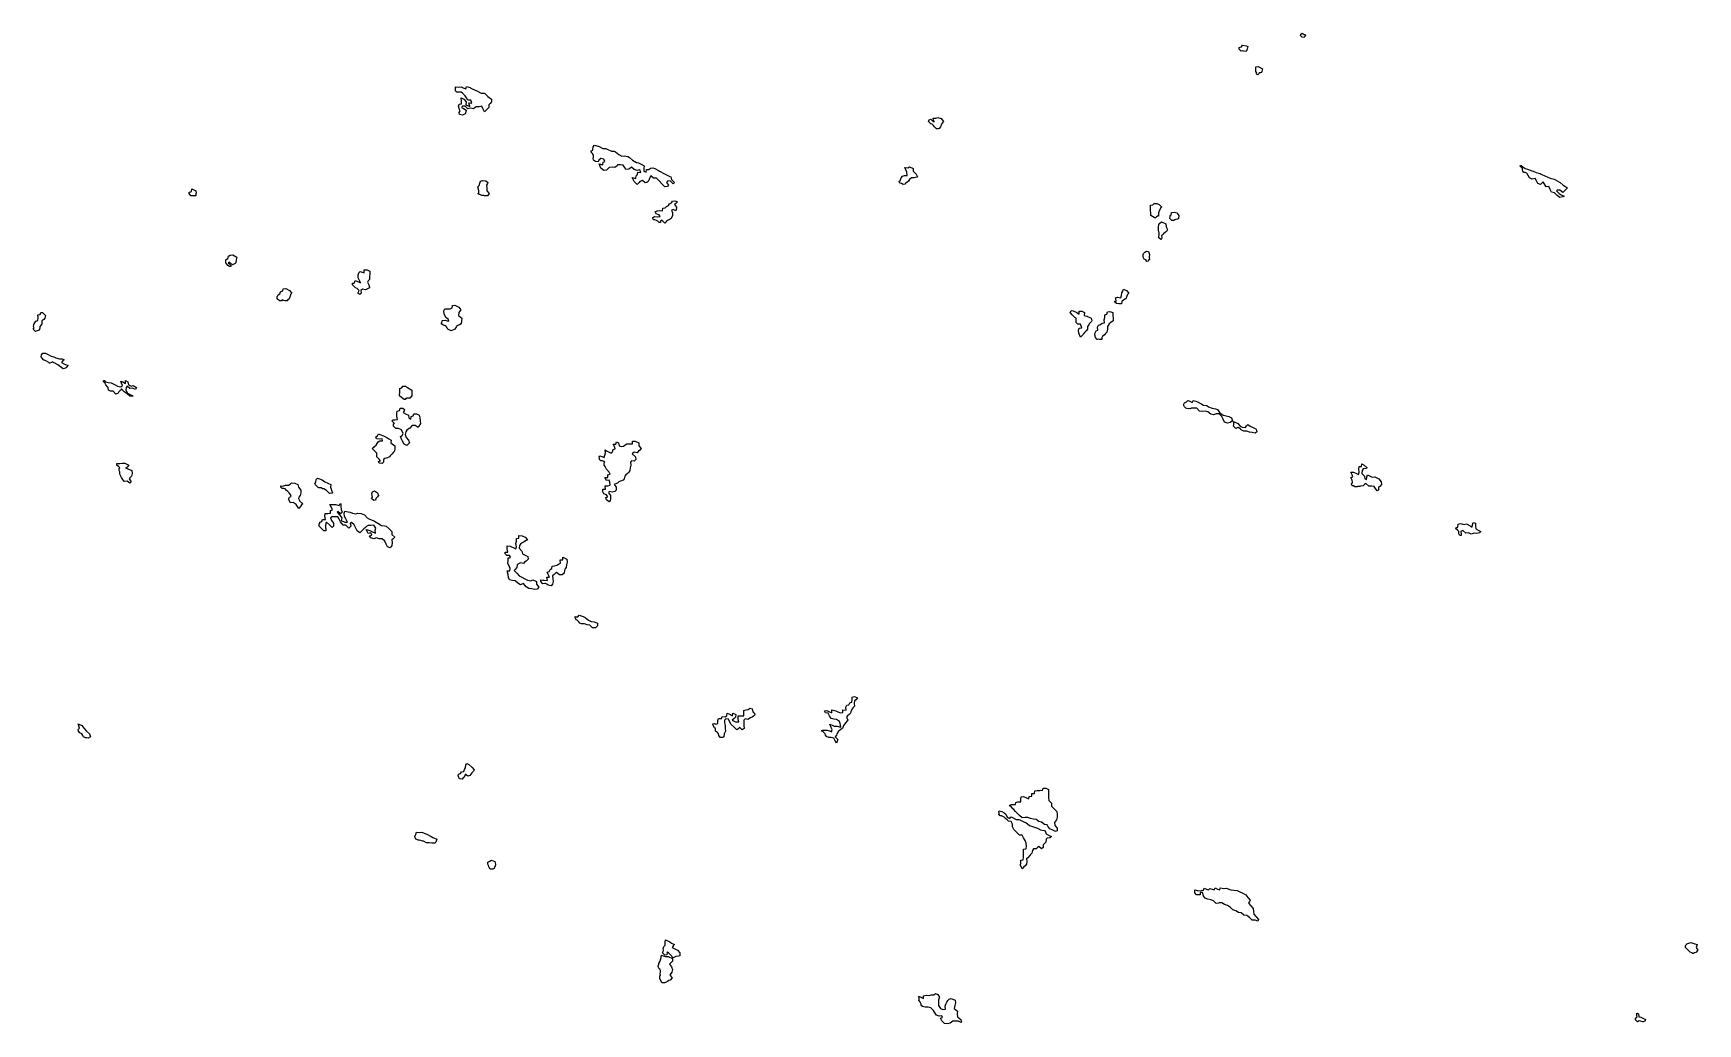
# Model space of a CAD drawing. Extents: x 450006 to 454999, y 6465006 to 6474995.
# Drawn here: x 453793 to 454994, y 6465774 to 6466489 of the extents above; entities that cross this region are included whole.
import ezdxf

# ---------------------------------------------------------------- set-up
doc = ezdxf.new("R2010")
doc.units = 0

msp = doc.modelspace()

# ---------------------------------------------------------------- linework, layer by layer
at = {"layer": '1010'}
for points in [[(454709, 6466485.74), (454707.86, 6466487), (454708, 6466487.98), (454709, 6466488.56), (454710.34, 6466487.64), (454711, 6466487.8), (454711.54, 6466487), (454711.34, 6466486.64), (454711, 6466486.48), (454710.44, 6466485.54), (454709, 6466485.74), (454709, 6466485.74)], [(454665, 6466475.58), (454663.4, 6466477), (454663.58, 6466478.4), (454665, 6466478.8), (454665.16, 6466478.82), (454666, 6466479.98), (454668.46, 6466479.52), (454669.66, 6466479), (454669.18, 6466477), (454669.16, 6466476.82), (454669, 6466476.52), (454668.54, 6466475.44), (454667, 6466475.76), (454666.16, 6466475.82), (454665, 6466475.58), (454665, 6466475.58)], [(454677, 6466458.56), (454676, 6466459), (454676.2, 6466459.78), (454675.64, 6466461), (454675.46, 6466462.52), (454675.56, 6466464.42), (454677.32, 6466464.66), (454680.42, 6466463), (454679.76, 6466461), (454679.66, 6466460.32), (454679, 6466459.96), (454677.86, 6466460.12), (454677.38, 6466459), (454677.24, 6466458.74), (454677, 6466458.56), (454677, 6466458.56)], [(454099, 6466446), (454098, 6466447), (454098, 6466447.98), (454098, 6466449), (454098.08, 6466449.9), (454100.18, 6466449.8), (454102, 6466449.98), (454103.98, 6466449), (454105.56, 6466448.42), (454105.86, 6466450.12), (454108.5, 6466449.48), (454109.2, 6466449), (454112.64, 6466447.34), (454113.48, 6466447), (454116.52, 6466445.46), (454118.68, 6466445.3), (454119.22, 6466445), (454121.4, 6466443), (454123.98, 6466441), (454123.98, 6466439), (454123, 6466438), (454121.98, 6466437), (454121.98, 6466435), (454121, 6466434), (454120.2, 6466433), (454119, 6466431.78), (454117.78, 6466434.2), (454117, 6466436), (454115, 6466435.5), (454113, 6466435.56), (454112.16, 6466435), (454111, 6466433.96), (454109, 6466434.42), (454107, 6466433.94), (454105, 6466435.86), (454103, 6466435.92), (454102.32, 6466435), (454103.8, 6466434.18), (454105.76, 6466433), (454105.26, 6466431), (454105, 6466430.42), (454103, 6466429.54), (454101, 6466430), (454100.6, 6466431.38), (454101.38, 6466432.6), (454101, 6466433.66), (454100.08, 6466435.9), (454100.58, 6466437.4), (454102.42, 6466437.56), (454102.44, 6466439.54), (454102, 6466441.98), (454103.98, 6466441), (454105.78, 6466439), (454105.56, 6466437), (454108.32, 6466435.66), (454107.58, 6466438.4), (454109.86, 6466438.12), (454109, 6466440.38), (454107, 6466440.34), (454106, 6466441.98), (454105, 6466443.4), (454103.4, 6466445), (454103, 6466445.46), (454102.02, 6466445.96), (454101, 6466445.96), (454099.98, 6466446), (454099, 6466446), (454099, 6466446)], [(454441, 6466423.34), (454439.38, 6466425), (454439.82, 6466426.16), (454441, 6466426.54), (454442.64, 6466425), (454443.32, 6466424.66), (454443, 6466425.94), (454442.76, 6466427.22), (454444.58, 6466427.4), (454446.18, 6466427.8), (454448.46, 6466427), (454450.14, 6466425), (454449, 6466423.42), (454448.74, 6466423), (454447.98, 6466421), (454447, 6466419.82), (454446.32, 6466419.66), (454445, 6466419.66), (454443.66, 6466421), (454443, 6466421.96), (454441.96, 6466423), (454441, 6466423.34), (454441, 6466423.34)], [(454197, 6466401.78), (454195.78, 6466403), (454196.28, 6466403.7), (454197, 6466404.2), (454197.24, 6466404.74), (454197.36, 6466406.62), (454198.26, 6466407.72), (454200.76, 6466407.22), (454201.28, 6466407), (454204.44, 6466405.54), (454206.52, 6466405.46), (454207.46, 6466405), (454210.52, 6466403.46), (454212.56, 6466403.42), (454213.44, 6466403), (454216, 6466401), (454218.08, 6466399.9), (454219.8, 6466400.18), (454222.28, 6466399.7), (454223.66, 6466399), (454225.64, 6466397), (454228.62, 6466395.36), (454229.98, 6466395), (454231.9, 6466394.08), (454234.08, 6466393), (454233.98, 6466391), (454233.98, 6466389), (454235.58, 6466388.4), (454235.74, 6466390.24), (454237.6, 6466390.38), (454238.76, 6466391.22), (454240.52, 6466391.46), (454241.76, 6466391), (454244.5, 6466389.48), (454245.2, 6466389), (454248.76, 6466387.22), (454249.26, 6466387), (454252.72, 6466385.26), (454253.4, 6466385), (454253.98, 6466383), (454256, 6466381), (454255, 6466379.98), (454253, 6466382), (454251, 6466381.82), (454250.36, 6466381), (454251.66, 6466379), (454251, 6466377.94), (454249, 6466377.82), (454247, 6466380), (454245, 6466382), (454243, 6466384), (454241, 6466383.96), (454239, 6466385.64), (454238.44, 6466385), (454237.72, 6466383), (454237, 6466381.7), (454235.98, 6466381), (454235, 6466380.56), (454233, 6466382.38), (454231, 6466381.5), (454230.44, 6466381), (454229, 6466379.54), (454227, 6466381.6), (454225.46, 6466384.52), (454228.2, 6466383.78), (454228.32, 6466385.66), (454229.38, 6466386.6), (454229.7, 6466388.28), (454231.76, 6466388.22), (454231, 6466390), (454229, 6466389.62), (454227, 6466390.24), (454225, 6466392.08), (454223.92, 6466391), (454223, 6466390.48), (454221, 6466390.2), (454219.94, 6466392.04), (454219, 6466393.34), (454217, 6466393.76), (454215, 6466393.54), (454214.58, 6466393), (454213, 6466391.82), (454211, 6466391.92), (454209, 6466391.68), (454208.3, 6466391), (454207, 6466389.86), (454205, 6466389.48), (454203, 6466391.34), (454201.58, 6466394.4), (454204.3, 6466393.68), (454204.5, 6466395.48), (454205.86, 6466396.12), (454205, 6466397.78), (454203, 6466398.16), (454201.54, 6466397), (454201, 6466395.86), (454199, 6466396.02), (454197.72, 6466397), (454197.46, 6466398.52), (454197.58, 6466399), (454197.58, 6466400.4), (454197.44, 6466401), (454197, 6466401.78), (454197, 6466401.78)], [(454419, 6466380.3), (454418.4, 6466381), (454418.2, 6466381.78), (454419, 6466381.98), (454419.22, 6466382.76), (454419.66, 6466384.32), (454420.6, 6466385.38), (454421.94, 6466386.04), (454423.96, 6466386.02), (454423.64, 6466388.34), (454423, 6466390), (454422.26, 6466391.72), (454424.48, 6466391.5), (454425.68, 6466392.3), (454428.3, 6466391), (454428.36, 6466389), (454430.38, 6466387), (454431.42, 6466385), (454431, 6466384.66), (454429, 6466384.16), (454427, 6466384.16), (454425.72, 6466383), (454425, 6466381.8), (454423.78, 6466381), (454423.28, 6466380.7), (454423, 6466380.6), (454422.2, 6466379.78), (454421, 6466379.34), (454419.74, 6466380.24), (454419, 6466380.3), (454419, 6466380.3)], [(454867, 6466392), (454866, 6466393), (454866.82, 6466393.16), (454867, 6466393.14), (454867.22, 6466393), (454869.98, 6466391), (454871.46, 6466390.52), (454874.66, 6466389.32), (454875.76, 6466389), (454877.94, 6466388.04), (454880.68, 6466387.3), (454881.44, 6466387), (454884.52, 6466385.46), (454885.8, 6466385), (454887.86, 6466384.12), (454890.78, 6466383.2), (454891.18, 6466383), (454894.76, 6466381.22), (454895.24, 6466381), (454897.38, 6466379), (454900.38, 6466377), (454899, 6466375.6), (454898.38, 6466375), (454897, 6466373.6), (454895, 6466375.42), (454893, 6466375.32), (454892.52, 6466375), (454894.36, 6466373), (454895.9, 6466372.08), (454898, 6466371), (454897, 6466370.52), (454895, 6466370.18), (454893, 6466371.62), (454891, 6466373.46), (454889, 6466373.82), (454888.02, 6466375.96), (454887, 6466377.9), (454885, 6466377.7), (454883.7, 6466380.28), (454883, 6466381.4), (454882.48, 6466381), (454881, 6466379.5), (454879, 6466380.24), (454878, 6466381.98), (454877, 6466383.68), (454875, 6466383.32), (454873, 6466384.2), (454872, 6466385.98), (454871, 6466387.66), (454869.98, 6466388), (454869, 6466388.1), (454868.16, 6466389), (454868, 6466389.98), (454868, 6466391), (454867, 6466392), (454867, 6466392)], [(453907, 6466371.38), (453905.88, 6466373), (453905.96, 6466374.02), (453907, 6466374.22), (453907.54, 6466374.44), (453907.66, 6466376.32), (453910.74, 6466375), (453910.8, 6466373.18), (453910.74, 6466373), (453910.74, 6466371.24), (453909, 6466371.24), (453908.6, 6466371.38), (453907, 6466371.38), (453907, 6466371.38)], [(454115, 6466372.24), (454114.22, 6466373), (454114.8, 6466373.18), (454114.8, 6466375), (454114.82, 6466375.16), (454114.1, 6466377.88), (454115.22, 6466378.76), (454115.64, 6466380.34), (454116.16, 6466381.82), (454117.56, 6466382.42), (454120, 6466381.98), (454121.46, 6466381), (454121, 6466380.28), (454120.44, 6466379), (454120.56, 6466377), (454120.64, 6466375), (454122.4, 6466373), (454121, 6466371.32), (454120.66, 6466371.32), (454119, 6466371.32), (454118.44, 6466371.54), (454117, 6466371.54), (454115.98, 6466372), (454115, 6466372.24), (454115, 6466372.24)], [(454241, 6466354), (454240.44, 6466355), (454240.34, 6466355.64), (454241, 6466355.94), (454241.62, 6466356.36), (454243.96, 6466356.02), (454245.72, 6466356.26), (454245, 6466357.58), (454243, 6466358), (454242.16, 6466359.82), (454243.58, 6466360.4), (454245.2, 6466360.78), (454247.48, 6466360.5), (454247.64, 6466362.34), (454249.36, 6466362.62), (454250.36, 6466363.62), (454251.66, 6466364.32), (454252.36, 6466365.62), (454253.82, 6466366.16), (454254.64, 6466367.34), (454256.32, 6466367.66), (454258.28, 6466367), (454257, 6466365.7), (454256.16, 6466365), (454257.38, 6466363), (454257.24, 6466361), (454257, 6466360.4), (454255, 6466361.46), (454253.98, 6466361), (454254.5, 6466359), (454254.58, 6466357), (454253.64, 6466355), (454253, 6466354.38), (454251, 6466353.44), (454250.4, 6466353), (454249, 6466351.58), (454247, 6466353.72), (454245.98, 6466353), (454245.98, 6466352), (454245, 6466352.08), (454244, 6466353), (454243, 6466353.58), (454241.98, 6466354), (454241, 6466354), (454241, 6466354)], [(454601, 6466356.28), (454599.76, 6466357), (454599.84, 6466358.14), (454599.72, 6466359), (454599.64, 6466360.34), (454599.52, 6466362.46), (454599.52, 6466364.46), (454601.24, 6466364.74), (454602.16, 6466365.82), (454604.12, 6466365.86), (454605.76, 6466365), (454607.62, 6466363), (454607, 6466362.56), (454605.98, 6466361), (454605.28, 6466359), (454605.32, 6466357), (454605.42, 6466356.56), (454605, 6466356.74), (454603.9, 6466356.08), (454603, 6466355.22), (454602.22, 6466355.76), (454601, 6466356.28), (454601, 6466356.28)], [(454607, 6466339.7), (454605.62, 6466341), (454605.62, 6466342.36), (454605.72, 6466343), (454605.74, 6466344.24), (454605.4, 6466346.58), (454605.22, 6466348.76), (454605.46, 6466350.52), (454606.36, 6466351.62), (454607.5, 6466352.48), (454610.68, 6466351), (454610.74, 6466349), (454611.76, 6466347), (454611, 6466345.6), (454610.38, 6466345), (454609, 6466343.8), (454608.62, 6466343.36), (454608.04, 6466343), (454607.5, 6466342.48), (454607.6, 6466341), (454607.46, 6466340.52), (454607, 6466339.7), (454607, 6466339.7)], [(454615, 6466353.44), (454613.44, 6466355), (454613.68, 6466356.3), (454613.66, 6466357), (454614.34, 6466357.64), (454614.62, 6466359.36), (454616.56, 6466359.42), (454618.48, 6466359), (454620.02, 6466357), (454619.72, 6466355), (454619.38, 6466354.6), (454619, 6466354.5), (454617.9, 6466354.08), (454617, 6466353.96), (454616.48, 6466353.5), (454615, 6466353.44), (454615, 6466353.44)], [(453933, 6466322), (453932.2, 6466323), (453932.4, 6466323.58), (453932.4, 6466325), (453932.58, 6466325.4), (453933.82, 6466326.16), (453934.16, 6466327.82), (453935.4, 6466328.58), (453937.38, 6466328.6), (453940.18, 6466327), (453939.78, 6466325), (453939.54, 6466323), (453939, 6466322.34), (453937, 6466321.54), (453935, 6466323.52), (453933.98, 6466323), (453935, 6466322.16), (453936.16, 6466321), (453935.76, 6466320.22), (453935, 6466320.26), (453933.82, 6466321), (453933, 6466322), (453933, 6466322)], [(454595, 6466325.68), (454594.24, 6466327), (454594.24, 6466327.74), (454594.28, 6466329), (454594.38, 6466329.6), (454595.42, 6466330.56), (454596.62, 6466331.36), (454598, 6466331), (454598.82, 6466329), (454598.66, 6466327), (454598.8, 6466325.18), (454598.18, 6466325), (454597.8, 6466324.18), (454597, 6466323.8), (454596.2, 6466325), (454595, 6466325.68), (454595, 6466325.68)], [(454025, 6466305.82), (454023.8, 6466307), (454023.8, 6466308.18), (454025, 6466308.18), (454025.2, 6466308.78), (454025.68, 6466310.3), (454028.44, 6466309), (454029.42, 6466308.56), (454029, 6466309.78), (454027.78, 6466312.2), (454027.9, 6466314.08), (454028.16, 6466315.82), (454029.32, 6466316.66), (454032.18, 6466315.8), (454032.16, 6466317.82), (454034.2, 6466317.78), (454036.1, 6466317), (454036.16, 6466315), (454036.02, 6466313), (454035.98, 6466311), (454035, 6466310), (454034.42, 6466309), (454035.48, 6466307), (454035.98, 6466305), (454035, 6466304.4), (454033, 6466303.52), (454031, 6466303.9), (454029.76, 6466303), (454029.94, 6466301), (454029, 6466300.12), (454027.62, 6466301), (454028, 6466301.98), (454028.54, 6466303), (454027, 6466304.36), (454025.78, 6466305), (454025, 6466305.82), (454025, 6466305.82)], [(453971, 6466295.4), (453969.4, 6466297), (453969.36, 6466298.62), (453969.58, 6466299), (453970.02, 6466299.96), (453971.38, 6466300.6), (453971.86, 6466302.12), (453973.32, 6466302.66), (453973.74, 6466304.24), (453975.66, 6466304.32), (453978.32, 6466303), (453979.98, 6466301), (453979, 6466300), (453978.62, 6466299), (453977.98, 6466297), (453977, 6466296.14), (453976.48, 6466295.5), (453975, 6466295.4), (453974.2, 6466295.78), (453973, 6466296.22), (453972.48, 6466295.5), (453971, 6466295.4), (453971, 6466295.4)], [(454575, 6466293.6), (454573.4, 6466295), (454574.68, 6466295.3), (454574.48, 6466297), (454574.3, 6466297.68), (454575.84, 6466298.14), (454578.2, 6466297.78), (454578.5, 6466299.48), (454578.76, 6466301.22), (454579.58, 6466302.4), (454579.98, 6466304), (454582.1, 6466303), (454583.98, 6466301), (454583, 6466300), (454582.34, 6466299), (454581.66, 6466297), (454581, 6466296.64), (454579, 6466295.24), (454578.8, 6466295.18), (454578.74, 6466295), (454578.62, 6466293.36), (454577, 6466293.24), (454576.58, 6466293.4), (454575, 6466293.6), (454575, 6466293.6)], [(454089, 6466278.2), (454087.78, 6466279), (454088.26, 6466279.72), (454088.46, 6466281), (454088.6, 6466281.38), (454090.52, 6466281.46), (454092, 6466281), (454093.24, 6466280.74), (454093, 6466282), (454091, 6466283.4), (454089.76, 6466286.22), (454089.58, 6466288.4), (454090.22, 6466289.76), (454092.12, 6466289.86), (454094.14, 6466289.84), (454095.52, 6466290.46), (454095.88, 6466292.1), (454097.64, 6466292.34), (454100.34, 6466291), (454101.9, 6466289), (454101, 6466287.72), (454100.54, 6466287), (454100.24, 6466285), (454102.5, 6466283), (454102.4, 6466281), (454102.18, 6466279), (454101, 6466278.1), (454099, 6466277.38), (454098.66, 6466277), (454097.66, 6466275), (454097, 6466274.74), (454095, 6466273.84), (454093, 6466274.74), (454092.44, 6466275), (454092, 6466275.98), (454091.32, 6466277), (454091, 6466277.56), (454090.46, 6466277.52), (454089, 6466278.2), (454089, 6466278.2)], [(453795, 6466273.36), (453793.36, 6466275), (453793.9, 6466276.08), (453793.4, 6466277), (453793.64, 6466278.34), (453794.38, 6466279.6), (453795.16, 6466280.82), (453796.74, 6466281.24), (453796.78, 6466283.2), (453796.6, 6466285.38), (453798.22, 6466285.76), (453798.78, 6466287.2), (453799.98, 6466287), (453802.08, 6466285), (453801.62, 6466283), (453801, 6466282.02), (453799.6, 6466281), (453799.6, 6466279), (453799, 6466278.28), (453798.1, 6466277), (453798.16, 6466275.82), (453797.84, 6466275), (453797.54, 6466274.44), (453797, 6466274.18), (453796.04, 6466273.94), (453795, 6466273.36), (453795, 6466273.36)], [(454543, 6466285.38), (454541.58, 6466287), (454541.96, 6466288.02), (454543, 6466288.52), (454543.76, 6466288.22), (454546.32, 6466287), (454548, 6466285.98), (454548, 6466287.98), (454550, 6466287.98), (454551.98, 6466287), (454551.76, 6466285), (454553.52, 6466284.46), (454556.6, 6466283), (454557.3, 6466281), (454557, 6466280.64), (454555.32, 6466279), (454555, 6466278.3), (454554.16, 6466277), (454554.08, 6466275), (454553, 6466273.86), (454552.12, 6466273), (454551, 6466271.52), (454550.62, 6466271), (454549, 6466269.36), (454547.74, 6466272.24), (454547.54, 6466274.44), (454548.14, 6466275.84), (454549.9, 6466276.08), (454549, 6466278.6), (454547, 6466278.6), (454546, 6466279.98), (454546, 6466281), (454546, 6466281.98), (454545.88, 6466283), (454545, 6466283.54), (454543.54, 6466285), (454543, 6466285.38), (454543, 6466285.38)], [(454561, 6466267.5), (454559.92, 6466269), (454559.66, 6466270.32), (454559.3, 6466271), (454559.58, 6466272.4), (454560.22, 6466273.76), (454561.64, 6466274.34), (454561.38, 6466276.6), (454562, 6466277.98), (454563.5, 6466278.48), (454564.56, 6466279.42), (454566.28, 6466279.7), (454566.16, 6466281.82), (454566.5, 6466283.48), (454566.62, 6466285.36), (454568.12, 6466285.86), (454568.48, 6466287.5), (454570.16, 6466287.82), (454572.28, 6466287), (454572.32, 6466285), (454572.5, 6466283), (454572.58, 6466281), (454571, 6466279.84), (454569.68, 6466279), (454569, 6466277.78), (454568.6, 6466277), (454568.48, 6466275), (454567.92, 6466273), (454567, 6466271.9), (454566.44, 6466271), (454565, 6466269.78), (454564.6, 6466269.38), (454564.48, 6466269), (454564.34, 6466267.64), (454563, 6466267.56), (454562.18, 6466267.8), (454561, 6466267.5), (454561, 6466267.5)], [(453801, 6466252.76), (453800.72, 6466253), (453799.88, 6466254.1), (453799.12, 6466255), (453799.38, 6466256.6), (453800.18, 6466257.8), (453802.14, 6466257.84), (453803.64, 6466257), (453806.28, 6466255.7), (453808.12, 6466255), (453809.68, 6466254.3), (453812.36, 6466253.62), (453814.3, 6466253.68), (453815.6, 6466253), (453815, 6466252.74), (453813.76, 6466251), (453816.4, 6466249.58), (453818.48, 6466249), (453817, 6466247.5), (453816.58, 6466247), (453815, 6466246.56), (453813, 6466247.78), (453811, 6466249.34), (453809, 6466250.64), (453807, 6466251.4), (453806.48, 6466251), (453805.36, 6466250.62), (453805, 6466250.62), (453804.46, 6466251), (453803, 6466251.86), (453801.34, 6466252.64), (453801, 6466252.76), (453801, 6466252.76)], [(453845, 6466236.3), (453844, 6466237), (453844, 6466237.98), (453845, 6466237.98), (453845.58, 6466237), (453847.5, 6466236.48), (453849.58, 6466236.4), (453852.46, 6466235), (453854.02, 6466233.96), (453856.44, 6466233.54), (453857.66, 6466234.32), (453857, 6466236), (453856.42, 6466237.56), (453857.98, 6466237), (453860, 6466235.98), (453859.96, 6466238.02), (453861.6, 6466237), (453861.98, 6466235), (453864, 6466233.98), (453865.46, 6466234.52), (453867.86, 6466233), (453867, 6466231.46), (453865, 6466232.58), (453863, 6466232.32), (453861, 6466234), (453860.32, 6466233), (453860.22, 6466231), (453861.26, 6466229), (453864.78, 6466227.2), (453865.24, 6466227), (453865, 6466226.58), (453863, 6466226.66), (453861, 6466228.44), (453859, 6466229.8), (453857, 6466232), (453856.3, 6466231), (453855, 6466229.94), (453854.68, 6466229), (453853, 6466228.22), (453851, 6466230.36), (453849, 6466230.24), (453847.72, 6466231), (453847.32, 6466232.66), (453847.32, 6466233), (453847, 6466233.52), (453845.8, 6466235), (453845, 6466236.3), (453845, 6466236.3)], [(454059, 6466225.78), (454057.7, 6466227), (454057.62, 6466228.36), (454057.92, 6466229), (454057.84, 6466230.14), (454057.8, 6466232.18), (454059.34, 6466232.64), (454060, 6466233.98), (454062, 6466233.98), (454063.44, 6466233), (454066.48, 6466231), (454066.46, 6466229), (454066.6, 6466227), (454065, 6466225.38), (454063, 6466225.32), (454062.86, 6466225.12), (454062.28, 6466225), (454061.74, 6466224.24), (454061, 6466224.32), (454059.94, 6466225), (454059, 6466225.78), (454059, 6466225.78)], [(454625, 6466218.06), (454624, 6466219), (454623.42, 6466220.56), (454623.7, 6466221), (454624, 6466221.98), (454625.4, 6466222.58), (454626.4, 6466223.58), (454627.98, 6466223), (454629.72, 6466222.26), (454630.3, 6466223.68), (454632.36, 6466223), (454633.46, 6466222.52), (454636.52, 6466221), (454637.84, 6466220.14), (454640.1, 6466219.88), (454641.28, 6466219), (454643.94, 6466218.04), (454646.44, 6466217.54), (454647.92, 6466217), (454649.34, 6466215), (454651.98, 6466213), (454653.16, 6466212.82), (454656, 6466211.98), (454658.04, 6466211), (454658.82, 6466209), (454657, 6466207.76), (454655, 6466207.32), (454653, 6466207.9), (454651.86, 6466210.12), (454651, 6466212), (454649, 6466213.96), (454647, 6466213.94), (454645, 6466213.32), (454643, 6466213.74), (454641, 6466215.4), (454639, 6466215.84), (454637, 6466215.64), (454635, 6466216), (454633, 6466217.96), (454631, 6466218), (454629.98, 6466218), (454629, 6466218), (454628.28, 6466217.7), (454627, 6466217.94), (454626.38, 6466217.6), (454625, 6466218.06), (454625, 6466218.06)], [(454053, 6466208), (454052, 6466209), (454052.5, 6466209.48), (454053, 6466209.76), (454054.22, 6466209.76), (454056.14, 6466209.84), (454055.62, 6466212.36), (454055.58, 6466214.4), (454056, 6466215.98), (454057.64, 6466216.34), (454058, 6466217.98), (454060, 6466217.98), (454061.32, 6466217), (454061, 6466216.16), (454060.18, 6466215), (454061.92, 6466214.06), (454064.22, 6466213), (454064.36, 6466211), (454065.9, 6466210.08), (454066, 6466211.98), (454067.54, 6466212.44), (454068.02, 6466213.96), (454070, 6466213.98), (454071.84, 6466213), (454072.32, 6466211), (454072.54, 6466209), (454072.76, 6466207), (454071.48, 6466205), (454071, 6466204.22), (454069, 6466205.66), (454067, 6466205.66), (454066.34, 6466205), (454065, 6466203.64), (454063.98, 6466203), (454063, 6466202.2), (454062.08, 6466201), (454061.62, 6466199), (454062.4, 6466197), (454064.16, 6466195), (454064.74, 6466193), (454063, 6466191.24), (454061, 6466192.02), (454059.7, 6466194.28), (454059, 6466195.68), (454058.24, 6466197.74), (454059.58, 6466198.4), (454060.18, 6466199.8), (454059, 6466202.42), (454057, 6466203.5), (454056.54, 6466203.44), (454055, 6466203.32), (454053.32, 6466205), (454053.32, 6466206.66), (454054, 6466207), (454053, 6466208), (454053, 6466208)], [(454661, 6466203.5), (454659.54, 6466205), (454659.68, 6466206.3), (454659.7, 6466207), (454659.44, 6466208.54), (454662.44, 6466207), (454664.24, 6466205), (454665.66, 6466204.32), (454667.98, 6466204), (454668.78, 6466205.2), (454669.8, 6466206.18), (454671.54, 6466205), (454674.14, 6466203.84), (454675.78, 6466203), (454676.22, 6466201), (454675, 6466199.98), (454673, 6466200.54), (454671, 6466200.8), (454669, 6466201.48), (454667, 6466201.54), (454665.98, 6466202), (454665, 6466202.38), (454664.44, 6466203), (454663, 6466204.08), (454662.16, 6466203.82), (454661, 6466203.5), (454661, 6466203.5)], [(454039, 6466187.74), (454037.98, 6466189), (454038.46, 6466189.52), (454039, 6466189.78), (454039.68, 6466190.3), (454040.68, 6466191.3), (454041.44, 6466192.54), (454042.16, 6466193.82), (454043.52, 6466194.46), (454045.44, 6466194.54), (454045, 6466196), (454043, 6466195.76), (454041, 6466195.9), (454040.5, 6466197.48), (454041.76, 6466198.22), (454042.42, 6466199.56), (454043.44, 6466199), (454045.96, 6466198.02), (454048.56, 6466197), (454050, 6466195.98), (454051.56, 6466195), (454051.46, 6466193), (454054.24, 6466191), (454054.26, 6466189), (454053.98, 6466187), (454053, 6466186), (454052.38, 6466185), (454051, 6466183.58), (454050.46, 6466183), (454049, 6466182.14), (454047, 6466181.68), (454046.18, 6466181), (454046.04, 6466179), (454045, 6466178.08), (454043, 6466178.46), (454042.5, 6466179.48), (454043.94, 6466180.04), (454043, 6466181.24), (454041.24, 6466183), (454041.32, 6466184.66), (454041.44, 6466185), (454041, 6466185.94), (454039.8, 6466187), (454039, 6466187.74), (454039, 6466187.74)], [(454203, 6466179.98), (454201.98, 6466181), (454201.98, 6466182), (454201.58, 6466183), (454202.2, 6466183.78), (454204.4, 6466183), (454205.42, 6466182.56), (454205.86, 6466184.12), (454206.24, 6466185.74), (454206.04, 6466187.94), (454207.48, 6466187), (454210.36, 6466185.62), (454211.34, 6466186.64), (454211.72, 6466188.26), (454213.24, 6466188.74), (454213, 6466189.82), (454211.82, 6466192.16), (454213.84, 6466192.14), (454214.28, 6466193.7), (454215.62, 6466193), (454216.1, 6466191), (454217.64, 6466190.34), (454219.34, 6466190.64), (454220.42, 6466191.56), (454221.74, 6466192.24), (454223.62, 6466192.36), (454225.7, 6466192.28), (454225.72, 6466194.26), (454227.78, 6466194.2), (454230.2, 6466193), (454230.34, 6466191), (454231.96, 6466189), (454231, 6466187.8), (454230.18, 6466187), (454229, 6466185.8), (454227, 6466186.3), (454225.54, 6466185), (454227.98, 6466183), (454228.04, 6466181), (454227, 6466179.94), (454225, 6466180), (454224.24, 6466179), (454224.62, 6466177), (454224.16, 6466175), (454223.8, 6466173), (454223, 6466172), (454222.06, 6466171), (454221, 6466169.92), (454220.26, 6466169), (454219.7, 6466167), (454219, 6466166.02), (454217, 6466165.46), (454215.98, 6466165), (454215, 6466164), (454213, 6466163.32), (454212.62, 6466163), (454213.98, 6466161), (454213.98, 6466159), (454213, 6466158), (454211, 6466157.54), (454209, 6466157.9), (454208.44, 6466157), (454209.98, 6466155), (454209.96, 6466153), (454209.52, 6466151), (454209, 6466150.5), (454207, 6466152), (454206.42, 6466153.56), (454208, 6466153.98), (454207, 6466155.54), (454205, 6466156.2), (454204.32, 6466157.66), (454204.28, 6466159.7), (454206.36, 6466159.62), (454206, 6466161.98), (454207.92, 6466162.06), (454209.56, 6466162.42), (454209.36, 6466164.62), (454209, 6466166), (454207, 6466165.88), (454205.88, 6466168.1), (454208, 6466167.98), (454208, 6466169.98), (454209.52, 6466170.46), (454209, 6466172), (454207, 6466173.98), (454205.98, 6466176), (454205.34, 6466177), (454205.32, 6466178.66), (454205.7, 6466179), (454205, 6466179.58), (454204, 6466179.98), (454203, 6466179.98), (454203, 6466179.98)], [(453855, 6466175.76), (453853.76, 6466177), (453853.76, 6466178.22), (453855, 6466178.22), (453855.78, 6466178.2), (453857.48, 6466178.5), (453859.5, 6466178.48), (453862.24, 6466177), (453861, 6466175.56), (453859.9, 6466175), (453861.7, 6466174.28), (453864.36, 6466173), (453864.64, 6466171), (453864.28, 6466169), (453863, 6466167.7), (453862.66, 6466167), (453863.98, 6466165), (453863, 6466164), (453861, 6466165.32), (453859, 6466165.24), (453857, 6466168.08), (453856, 6466169.98), (453855.74, 6466171), (453855.74, 6466172.24), (453855.42, 6466173), (453855.42, 6466174.56), (453855.82, 6466175), (453855, 6466175.76), (453855, 6466175.76)], [(454745, 6466162), (454744.52, 6466163), (454744.64, 6466163.34), (454745, 6466163.98), (454745.4, 6466164.58), (454745, 6466166), (454744, 6466167.98), (454745.44, 6466168.54), (454745, 6466170), (454744, 6466171.98), (454746.12, 6466171.86), (454748.28, 6466171), (454749.7, 6466170.28), (454750, 6466171.98), (454749.76, 6466174.22), (454750, 6466175.98), (454751.9, 6466176.08), (454752, 6466177.98), (454753.82, 6466177), (454755.98, 6466175), (454755, 6466174.54), (454753, 6466174.2), (454752.18, 6466173), (454751.98, 6466171), (454753.98, 6466169), (454754.28, 6466167), (454755.34, 6466166.64), (454755.74, 6466168.24), (454756.08, 6466169.9), (454757.98, 6466169), (454759.6, 6466168.38), (454761.42, 6466168.56), (454764.28, 6466167), (454766.06, 6466165), (454766.14, 6466163), (454765, 6466161.62), (454763.94, 6466161), (454764.08, 6466159), (454763, 6466158.46), (454761.9, 6466160.08), (454761, 6466161.64), (454759, 6466161.76), (454757, 6466161.74), (454755, 6466163.68), (454753.98, 6466163), (454753, 6466162), (454751, 6466161.68), (454750.54, 6466161.44), (454749, 6466161.44), (454748.58, 6466161.4), (454747, 6466161.4), (454745.98, 6466162), (454745, 6466162), (454745, 6466162)], [(453973, 6466160), (453972, 6466161), (453972, 6466161.98), (453973, 6466161.84), (453974, 6466161.98), (453975.44, 6466162.54), (453977.58, 6466162.4), (453978.66, 6466163.32), (453979.8, 6466164.18), (453982, 6466163.98), (453984.16, 6466163), (453984.74, 6466161), (453986.34, 6466159), (453986.38, 6466157), (453986.02, 6466155), (453985, 6466153.86), (453984.74, 6466153), (453985.62, 6466151), (453987.98, 6466149), (453987, 6466148.32), (453986.18, 6466147), (453985, 6466145.56), (453983, 6466148.46), (453981, 6466150), (453979, 6466149.8), (453977.52, 6466152.46), (453978.2, 6466153.78), (453979.56, 6466154.42), (453979, 6466155.8), (453977.9, 6466157), (453977, 6466157.86), (453975.76, 6466159), (453975, 6466159.84), (453973.98, 6466160), (453973, 6466160), (453973, 6466160)], [(453997, 6466162.7), (453996.68, 6466163), (453996.46, 6466163.52), (453997, 6466164.28), (453997.24, 6466164.74), (453997.48, 6466166.5), (453998.52, 6466167.46), (453999.98, 6466167), (454001.7, 6466166.28), (454003.76, 6466165), (454005.92, 6466164.06), (454008.18, 6466163), (454007.92, 6466161), (454008.66, 6466159), (454009.3, 6466157), (454009, 6466156.84), (454007, 6466156.5), (454005, 6466158.66), (454003, 6466159.76), (454002.16, 6466159.82), (454001, 6466160.64), (453999.32, 6466160.66), (453999, 6466160.76), (453998.6, 6466161), (453997, 6466162.7), (453997, 6466162.7)], [(454001, 6466131.54), (453999.54, 6466133), (453999.62, 6466134.36), (454000.08, 6466135), (454000.08, 6466135.9), (454001.58, 6466136.4), (454002.16, 6466137.82), (454004.16, 6466137.82), (454003.68, 6466140.3), (454004, 6466141.98), (454006, 6466141.98), (454007.72, 6466142.26), (454007.86, 6466144.12), (454009.32, 6466144.66), (454009, 6466145.42), (454007.42, 6466148.56), (454009.4, 6466148.58), (454011.32, 6466148.66), (454014.12, 6466147.86), (454014.74, 6466149.24), (454015.22, 6466149), (454015.26, 6466147), (454015.5, 6466145), (454016.22, 6466143), (454015, 6466141.76), (454013, 6466143.54), (454012.66, 6466143), (454014.3, 6466141), (454016.12, 6466139), (454015.52, 6466137), (454018.24, 6466135.74), (454020.16, 6466135.82), (454019, 6466138.16), (454018, 6466139.98), (454017.76, 6466142.22), (454018.18, 6466143.8), (454020.62, 6466143.36), (454021.98, 6466143), (454023.6, 6466142.38), (454026.06, 6466141.92), (454027.56, 6466142.42), (454029.96, 6466142.02), (454032.34, 6466141), (454034.32, 6466139), (454035.9, 6466138.08), (454038.6, 6466137), (454039.54, 6466136.44), (454041.96, 6466135), (454044.52, 6466133.46), (454046.74, 6466133.24), (454047.98, 6466133), (454050.08, 6466131), (454051.98, 6466129), (454051.98, 6466127), (454054.18, 6466125), (454053, 6466123.76), (454051.98, 6466123), (454052.32, 6466121), (454051.98, 6466119), (454051, 6466117.34), (454049, 6466117.9), (454047.98, 6466120), (454047, 6466122.08), (454045, 6466123.72), (454043, 6466123.86), (454041, 6466124.44), (454039, 6466123.7), (454037, 6466124.4), (454036, 6466125.98), (454037.54, 6466126.44), (454037, 6466128), (454035, 6466127.54), (454033.54, 6466130.44), (454036.28, 6466129.7), (454037.66, 6466129), (454040.18, 6466127.8), (454040.04, 6466129.94), (454040.52, 6466131.46), (454039, 6466133.58), (454037, 6466133.38), (454035, 6466133.44), (454034, 6466133), (454033, 6466131.98), (454031.98, 6466131), (454031, 6466130), (454029.98, 6466129), (454029, 6466128.08), (454027, 6466129.52), (454025.52, 6466132.46), (454025, 6466134), (454023, 6466135.5), (454021.98, 6466135), (454022.54, 6466133), (454021, 6466131.44), (454019, 6466133.74), (454017, 6466133.66), (454015, 6466136.02), (454014, 6466137.98), (454013, 6466139.68), (454011, 6466139.54), (454009, 6466139.74), (454007.86, 6466139), (454008.54, 6466137), (454010.1, 6466135), (454009.98, 6466133), (454009, 6466132), (454007, 6466134), (454005, 6466135.82), (454004.54, 6466135), (454004.24, 6466133), (454004.24, 6466131.74), (454004.48, 6466131), (454004.44, 6466129.54), (454003, 6466129.5), (454001.5, 6466131), (454001, 6466131.54), (454001, 6466131.54)], [(454039, 6466151.34), (454037.34, 6466153), (454038.2, 6466153.78), (454037.82, 6466155), (454037.6, 6466156.38), (454038.22, 6466157.76), (454039.64, 6466158.34), (454041.76, 6466157), (454042.42, 6466155), (454041.8, 6466154.18), (454041, 6466153.32), (454040.8, 6466153.18), (454040.64, 6466153), (454040.24, 6466151.74), (454039, 6466151.34), (454039, 6466151.34)], [(454821, 6466129.92), (454819.92, 6466131), (454820.08, 6466131.9), (454821, 6466131.9), (454821.42, 6466132.56), (454821.58, 6466134.4), (454823.24, 6466134.74), (454825.94, 6466134.04), (454827.46, 6466134.52), (454830.58, 6466133), (454831.76, 6466132.22), (454832, 6466133.98), (454832.36, 6466135.62), (454833.94, 6466135), (454833.98, 6466133), (454834.22, 6466131), (454836, 6466129.98), (454837.98, 6466129), (454837, 6466128), (454835, 6466127.72), (454833, 6466127.84), (454831, 6466127.18), (454829, 6466128.22), (454827, 6466127.76), (454825, 6466129.76), (454823.58, 6466129), (454823.62, 6466127), (454823.74, 6466126.24), (454823, 6466126.08), (454822.34, 6466127), (454822, 6466127.98), (454822, 6466129), (454821, 6466129.92), (454821, 6466129.92)], [(454135, 6466111.86), (454133.86, 6466113), (454133.88, 6466114.1), (454135, 6466114.12), (454135.74, 6466114.24), (454135.4, 6466116.58), (454135.24, 6466118.74), (454137.42, 6466118.56), (454140.56, 6466117), (454141.46, 6466116.52), (454142, 6466117.98), (454141.66, 6466120.32), (454141.98, 6466122), (454142, 6466123.98), (454143.7, 6466124.28), (454143.8, 6466126.18), (454146.04, 6466125.94), (454148.24, 6466125), (454149.98, 6466123), (454149, 6466122.66), (454147, 6466121.4), (454146.16, 6466121), (454145, 6466119.82), (454144.32, 6466119), (454143.88, 6466117), (454145.82, 6466115), (454146.32, 6466113), (454147.86, 6466112.12), (454150.12, 6466111), (454150.5, 6466109), (454149, 6466107.7), (454147.72, 6466107), (454147, 6466106.08), (454145, 6466106.48), (454143, 6466105.62), (454142.46, 6466105), (454142.32, 6466103), (454141, 6466101.66), (454140.44, 6466101), (454142.4, 6466099), (454144, 6466097), (454145.94, 6466096.04), (454148, 6466095), (454150, 6466093.98), (454152.46, 6466093.52), (454153.82, 6466094.16), (454156.44, 6466093), (454156.46, 6466091), (454158.24, 6466089), (454157, 6466087.46), (454155, 6466087.32), (454153, 6466087.66), (454151, 6466088.04), (454149, 6466089.24), (454147, 6466091.56), (454145.98, 6466091), (454145, 6466090.58), (454143, 6466091.76), (454141, 6466093.4), (454139, 6466093.8), (454137, 6466094.12), (454136.16, 6466095.82), (454136, 6466097.98), (454135.3, 6466100.68), (454137.2, 6466100.78), (454137.54, 6466102.44), (454137, 6466103.7), (454135.7, 6466106.28), (454136, 6466107.98), (454136, 6466109.98), (454137, 6466109.98), (454137.62, 6466110.36), (454137.58, 6466111), (454137, 6466111.74), (454136.12, 6466111.86), (454135, 6466111.86), (454135, 6466111.86)], [(454161, 6466091.4), (454159.58, 6466093), (454159.68, 6466094.3), (454161, 6466094.04), (454161.96, 6466094.02), (454164.32, 6466093.66), (454163.86, 6466096.12), (454165.74, 6466096.24), (454165, 6466098), (454164.14, 6466099.84), (454165.7, 6466100.28), (454166.36, 6466101.62), (454167.54, 6466102.44), (454167.9, 6466104.08), (454169.56, 6466104.42), (454171.24, 6466104.74), (454172.4, 6466105.58), (454173.8, 6466106.18), (454173.46, 6466108.52), (454175.46, 6466108.52), (454175.38, 6466110.6), (454178.42, 6466109), (454178.52, 6466107), (454178.18, 6466105), (454177.98, 6466103), (454177, 6466102), (454176.58, 6466101), (454176.42, 6466099), (454175, 6466097.8), (454173, 6466097.7), (454171, 6466099.54), (454170.14, 6466099), (454169, 6466097.84), (454167.98, 6466097), (454168.24, 6466095), (454168.52, 6466093), (454167.94, 6466091), (454167, 6466089.94), (454165.78, 6466090.2), (454165, 6466090.28), (454164.04, 6466091), (454163, 6466091.46), (454162.54, 6466091.44), (454161, 6466091.4), (454161, 6466091.4)], [(454185, 6466065.32), (454184.46, 6466067), (454184.3, 6466067.68), (454185, 6466067.62), (454186.36, 6466067.62), (454187.18, 6466068.8), (454190.24, 6466067.74), (454191.52, 6466067), (454194.06, 6466065), (454195.96, 6466064.02), (454198.16, 6466063.82), (454200.6, 6466063), (454200.58, 6466061), (454199, 6466059.58), (454197, 6466059.6), (454195, 6466061.4), (454193, 6466061.76), (454191, 6466062.5), (454189.58, 6466062.4), (454189, 6466062.48), (454187.86, 6466063), (454187, 6466063.86), (454185.86, 6466065), (454185, 6466065.32), (454185, 6466065.32)], [(454363, 6465984.66), (454362.24, 6465985), (454362.48, 6465985.5), (454363, 6465985.74), (454364.16, 6465985.82), (454366.2, 6465985.78), (454368.52, 6465985), (454369.4, 6465984.58), (454369.82, 6465986.16), (454369, 6465987.76), (454368.04, 6465989.94), (454370.22, 6465989), (454371.32, 6465988.66), (454373.32, 6465988.66), (454376, 6465987.98), (454375.54, 6465990.44), (454375, 6465991.94), (454373, 6465993.5), (454371, 6465993.56), (454369, 6465994.16), (454368, 6465995.98), (454367, 6465998), (454365, 6465998.3), (454364.28, 6465999.7), (454366, 6465999.98), (454367.98, 6465999), (454369.66, 6465998.32), (454369.54, 6466000.44), (454372.36, 6465999.62), (454373.98, 6465999), (454375.72, 6465998.26), (454377.48, 6465998.5), (454377.58, 6466000.4), (454379.94, 6466000.04), (454379.74, 6466002.24), (454380.3, 6466003.68), (454381.86, 6466004.12), (454382.48, 6466005.5), (454383.96, 6466006.02), (454384.22, 6466007.76), (454384.36, 6466009.62), (454386, 6466009.98), (454388.18, 6466009), (454387, 6466007.66), (454385.98, 6466007), (454385.74, 6466005), (454385.9, 6466003), (454385, 6466002), (454384.16, 6466001), (454383.22, 6465999), (454383, 6465998), (454381.98, 6465997), (454381, 6465996), (454380.14, 6465995), (454381.22, 6465993), (454381, 6465992.6), (454379.38, 6465991), (454379, 6465990.2), (454377.94, 6465989), (454377.32, 6465987), (454377, 6465986.82), (454375, 6465985.54), (454374.44, 6465985), (454373.22, 6465983), (454373, 6465982), (454372.06, 6465981), (454373.98, 6465979), (454373.1, 6465977), (454373, 6465976.46), (454372, 6465977.98), (454371, 6465979.92), (454369, 6465980.46), (454367.44, 6465980.54), (454367, 6465980.58), (454366, 6465981), (454365, 6465982), (454364.66, 6465983), (454363, 6465984.66), (454363, 6465984.66)], [(454285, 6465987.44), (454284, 6465989), (454283.78, 6465990.2), (454285, 6465990.54), (454286, 6465989.98), (454287.42, 6465990.56), (454287.24, 6465992.74), (454287.88, 6465994.1), (454289.88, 6465994.1), (454290.5, 6465995.48), (454292.52, 6465995.46), (454293.86, 6465996.12), (454294.02, 6465997.96), (454296.54, 6465997), (454297.9, 6465996.08), (454298.08, 6465997.9), (454300.24, 6465997), (454300.08, 6465995), (454299, 6465994.2), (454297.78, 6465993), (454300.16, 6465991.82), (454302.36, 6465991.62), (454302, 6465993.98), (454302, 6465995.98), (454304, 6465995.98), (454306, 6465995.98), (454306, 6465997.98), (454306, 6465999.98), (454307.66, 6466000.32), (454309.32, 6466000.66), (454310.48, 6466001.5), (454311.98, 6466001), (454312.66, 6465999), (454314.24, 6465997), (454313, 6465995.74), (454311.98, 6465995), (454311, 6465994.52), (454309, 6465993.54), (454307, 6465994), (454305.98, 6465993), (454306.08, 6465991), (454305.98, 6465989), (454306.32, 6465987), (454305, 6465986.02), (454303, 6465988), (454302.5, 6465987), (454301, 6465985.92), (454299, 6465987.96), (454297, 6465989.72), (454295.48, 6465992.5), (454295, 6465993.64), (454293, 6465993.8), (454292.1, 6465993), (454292.24, 6465991), (454292.66, 6465989), (454292.6, 6465987), (454292.8, 6465985), (454292, 6465983), (454291.56, 6465981), (454291, 6465980.48), (454289, 6465980.38), (454288.1, 6465981.88), (454287.78, 6465983), (454287, 6465984.1), (454285.76, 6465985), (454285.7, 6465986.28), (454285.6, 6465987), (454285, 6465987.44), (454285, 6465987.44)], [(453827, 6465983.78), (453825.92, 6465985), (453825.82, 6465986.16), (453826.44, 6465987), (453826.74, 6465987.24), (453825.8, 6465990.18), (453828.4, 6465989), (453829.98, 6465987), (453831.66, 6465985), (453834.02, 6465983), (453834.66, 6465981), (453833, 6465979.94), (453831.68, 6465980.3), (453831, 6465980.28), (453829.58, 6465981), (453829, 6465981.86), (453828.3, 6465983), (453827, 6465983.78), (453827, 6465983.78)], [(454101, 6465950.66), (454100.58, 6465951), (454100.44, 6465951.54), (454099.94, 6465953), (454100.12, 6465953.86), (454101.56, 6465954.42), (454102.36, 6465955.62), (454104, 6465955.98), (454104.54, 6465957.44), (454105.36, 6465958.62), (454105.38, 6465960.6), (454106.32, 6465961.66), (454107.58, 6465961), (454109.74, 6465959), (454111.56, 6465957), (454111, 6465956.22), (454109.78, 6465955), (454109, 6465953.96), (454108.28, 6465953), (454107, 6465952.58), (454105, 6465954), (454104.82, 6465953), (454104.18, 6465951.8), (454103.38, 6465951), (454103.38, 6465950.6), (454103, 6465950.48), (454101.32, 6465950.66), (454101, 6465950.66), (454101, 6465950.66)], [(454499, 6465930.56), (454497.9, 6465931), (454498.32, 6465931.66), (454499, 6465932.08), (454500, 6465931.98), (454502, 6465931.98), (454502.34, 6465933.64), (454503.9, 6465934.08), (454505.88, 6465934.1), (454506, 6465935.98), (454506.26, 6465937.72), (454508, 6465937.98), (454509.98, 6465937), (454511.74, 6465936.24), (454512, 6465937.98), (454513.96, 6465938.02), (454514, 6465939.98), (454515.84, 6465940.14), (454516, 6465941.98), (454517.76, 6465942.22), (454519.68, 6465942.3), (454521.62, 6465942.36), (454522, 6465943.98), (454524, 6465943.98), (454525.98, 6465943), (454525.98, 6465941), (454525.98, 6465939), (454525.98, 6465937), (454526.08, 6465935), (454527.98, 6465933), (454528.1, 6465931), (454529.98, 6465929), (454532.06, 6465927), (454532.24, 6465925), (454532.28, 6465923), (454531.78, 6465921), (454531, 6465920), (454530.26, 6465919), (454530.52, 6465917), (454532.08, 6465915), (454532.3, 6465913), (454531, 6465912.58), (454529, 6465913.54), (454527, 6465914.6), (454525.46, 6465916.52), (454525, 6465917.32), (454523, 6465917.62), (454521, 6465919.24), (454519, 6465919.82), (454517, 6465921.24), (454515, 6465921.58), (454513, 6465922.08), (454511, 6465922.6), (454509, 6465922.8), (454507, 6465922.5), (454505, 6465924.18), (454504, 6465925), (454503, 6465926.02), (454502.18, 6465927), (454501, 6465928.46), (454500.26, 6465929), (454499, 6465930.56), (454499, 6465930.56)], [(454491, 6465924), (454490.1, 6465925), (454490.26, 6465925.72), (454490.12, 6465927), (454490.36, 6465927.62), (454492.14, 6465927), (454494, 6465925.98), (454495.24, 6465925), (454496.1, 6465923), (454497.92, 6465922.06), (454498.74, 6465923.24), (454499.36, 6465923), (454502.62, 6465921.36), (454504.6, 6465921.38), (454505.22, 6465921), (454508.54, 6465919.44), (454509.46, 6465919), (454512.32, 6465917), (454513.58, 6465916.4), (454516.48, 6465915.5), (454517.98, 6465915), (454520.06, 6465913.92), (454522.72, 6465913.26), (454523.44, 6465913), (454524.3, 6465911), (454526, 6465909.98), (454527.98, 6465909), (454527, 6465908), (454525, 6465907.84), (454524.3, 6465907), (454524.08, 6465905), (454523, 6465903.9), (454521.98, 6465903), (454521.98, 6465901), (454521, 6465900.12), (454519, 6465901.78), (454517.98, 6465901), (454517, 6465900), (454515, 6465900), (454514.36, 6465899), (454513.98, 6465897), (454513, 6465896), (454512.26, 6465895), (454511, 6465893.72), (454510.14, 6465893), (454510.22, 6465891), (454510.1, 6465889), (454509, 6465887.88), (454508.22, 6465887), (454507, 6465885.76), (454505.76, 6465888.22), (454505.96, 6465890.02), (454506, 6465891.98), (454507.76, 6465892.22), (454507.84, 6465894.14), (454507.88, 6465896.1), (454508, 6465897.98), (454508, 6465899.98), (454509.8, 6465900.18), (454509.96, 6465902.02), (454509.86, 6465904.12), (454509, 6465906), (454508, 6465907.98), (454507, 6465910), (454505, 6465910), (454503, 6465912), (454501, 6465914), (454500, 6465915.98), (454500, 6465917.98), (454499, 6465919.92), (454497, 6465920), (454496, 6465921), (454495, 6465921.88), (454493.88, 6465923), (454493, 6465923.52), (454491.98, 6465924), (454491, 6465924), (454491, 6465924)], [(454069, 6465908.14), (454068.64, 6465909), (454068.6, 6465909.38), (454069, 6465909.6), (454069.44, 6465910.54), (454069.86, 6465912.12), (454072, 6465911.98), (454073.78, 6465912.2), (454076.64, 6465911), (454077.38, 6465910.6), (454080.52, 6465909), (454081.62, 6465908.36), (454084.46, 6465907), (454083.8, 6465905), (454083, 6465904.26), (454081, 6465904.24), (454079, 6465904.32), (454077, 6465904.46), (454075, 6465905.52), (454074.28, 6465905.7), (454073, 6465906.12), (454071.74, 6465906.24), (454071, 6465906.24), (454069.68, 6465907), (454069, 6465908.14), (454069, 6465908.14)], [(454123, 6465885.52), (454122.1, 6465887), (454121.82, 6465888.16), (454121.3, 6465889), (454121.38, 6465890.6), (454122.74, 6465891.24), (454124.02, 6465891.96), (454126.46, 6465891), (454126.8, 6465889), (454126.62, 6465887.36), (454126.18, 6465887), (454126, 6465885.98), (454125, 6465885.44), (454124.46, 6465885.52), (454123, 6465885.52), (454123, 6465885.52)], [(454633, 6465866.82), (454632.8, 6465867), (454631.62, 6465868.36), (454631.6, 6465869), (454631.52, 6465870.46), (454634.18, 6465869.8), (454636, 6465869.98), (454637.76, 6465870.22), (454638.28, 6465871.7), (454639.98, 6465871), (454641.48, 6465870.5), (454642.44, 6465871.54), (454643.98, 6465871), (454645.38, 6465870.6), (454646.12, 6465871.86), (454647.98, 6465871), (454649.5, 6465870.48), (454649.92, 6465872.06), (454652.46, 6465871.52), (454654.34, 6465871.64), (454656.04, 6465871), (454657.54, 6465870.44), (454659.64, 6465870.34), (454662, 6465869.98), (454663.98, 6465869), (454665.66, 6465868.32), (454668.32, 6465867), (454669.7, 6465865), (454671.46, 6465863), (454671, 6465862), (454670.36, 6465861), (454671.94, 6465859), (454673.66, 6465857), (454673.82, 6465855), (454674.14, 6465853), (454675.8, 6465851), (454677.42, 6465849), (454677, 6465848), (454675, 6465848.52), (454673, 6465848.6), (454671, 6465850.5), (454669, 6465852.08), (454667, 6465852.3), (454665, 6465853.98), (454663, 6465854.06), (454661, 6465855.46), (454659, 6465856.06), (454657, 6465857.98), (454655, 6465859.16), (454653, 6465859.86), (454651, 6465861.18), (454649, 6465861.16), (454648.66, 6465861), (454647, 6465860.7), (454645, 6465862.54), (454643, 6465863.2), (454641, 6465863.7), (454639, 6465864.44), (454637.76, 6465866.22), (454637, 6465868.62), (454635.48, 6465868.5), (454635.4, 6465867), (454635.08, 6465866.9), (454635, 6465866.92), (454633.14, 6465866.84), (454633, 6465866.82), (454633, 6465866.82)], [(454245, 6465813.62), (454244.22, 6465815), (454244.38, 6465815.6), (454244.66, 6465817), (454244.64, 6465817.34), (454245.5, 6465818.48), (454245.98, 6465820), (454246.36, 6465821.62), (454246.62, 6465823.36), (454247.98, 6465823), (454249.5, 6465822.48), (454251.58, 6465822.4), (454254.6, 6465821), (454254.6, 6465819), (454253, 6465817.44), (454252.38, 6465817), (454253.86, 6465815), (454254.5, 6465813), (454254.22, 6465811), (454253, 6465809.42), (454252.76, 6465809), (454254.3, 6465807), (454253, 6465805.4), (454251.92, 6465805), (454251, 6465804.38), (454249, 6465803.44), (454247, 6465803.38), (454245.52, 6465806.46), (454245.48, 6465808.5), (454245.84, 6465809), (454245.78, 6465810.2), (454246.04, 6465811), (454245.9, 6465812.08), (454245.76, 6465813), (454245, 6465813.62), (454245, 6465813.62)], [(454249, 6465823.32), (454247.32, 6465825), (454247.86, 6465826.12), (454248, 6465827), (454247.92, 6465828.06), (454248.44, 6465829.54), (454249.42, 6465830.56), (454249.22, 6465832.76), (454249.6, 6465834.38), (454252.62, 6465833), (454254, 6465831.98), (454255.98, 6465831), (454255, 6465830), (454254.36, 6465829), (454255.88, 6465828.1), (454258.1, 6465827), (454260, 6465825), (454259.86, 6465823), (454259, 6465822.72), (454257, 6465822.3), (454255, 6465821.52), (454253, 6465823.8), (454251.8, 6465825), (454251, 6465825.56), (454250.56, 6465825.42), (454250.66, 6465825), (454250.48, 6465823.5), (454249, 6465823.32), (454249, 6465823.32)], [(454987, 6465827.48), (454985.5, 6465829), (454985.6, 6465830.38), (454986.3, 6465831), (454986.54, 6465831.44), (454988.04, 6465831.94), (454989.46, 6465832.52), (454992.44, 6465831.54), (454993.9, 6465831), (454993.32, 6465829), (454994.4, 6465827), (454993, 6465825.4), (454991.98, 6465825), (454991.4, 6465824.58), (454991, 6465824.66), (454990.22, 6465825), (454989, 6465825.48), (454987.42, 6465827), (454987, 6465827.48), (454987, 6465827.48)], [(454433, 6465790), (454432.42, 6465791), (454432.64, 6465791.34), (454432.64, 6465793), (454432.2, 6465793.78), (454433.7, 6465793), (454435.8, 6465792.18), (454435.84, 6465794.14), (454437.54, 6465794.44), (454439.76, 6465794.22), (454441.24, 6465794.74), (454443.16, 6465794.82), (454444.28, 6465795.7), (454446.16, 6465795), (454447.32, 6465793), (454447, 6465792.54), (454446.52, 6465791), (454446.44, 6465789), (454446.58, 6465787), (454448.06, 6465785), (454449.7, 6465784.28), (454451.64, 6465784.34), (454451.44, 6465786.54), (454451.9, 6465788.08), (454452.62, 6465789.36), (454453.22, 6465790.76), (454454.32, 6465791.66), (454455.8, 6465792.18), (454458.62, 6465791), (454458.78, 6465789), (454458.4, 6465787), (454457.98, 6465785), (454460.3, 6465783), (454460, 6465781), (454460.28, 6465779), (454462.66, 6465777), (454463.16, 6465775), (454463, 6465774.72), (454461, 6465775.68), (454459, 6465775.82), (454457, 6465775.78), (454455.98, 6465775), (454455, 6465774.28), (454453, 6465773.92), (454451, 6465774.12), (454449, 6465775.96), (454447.96, 6465778.02), (454449.54, 6465778.44), (454449, 6465779.52), (454447, 6465779.32), (454445, 6465780), (454443.7, 6465782.28), (454443, 6465783.38), (454441, 6465785.42), (454439, 6465785.84), (454437, 6465785.82), (454435.98, 6465786), (454435, 6465786.3), (454434, 6465787), (454434, 6465787.98), (454433.58, 6465789), (454433, 6465790), (454433, 6465790)], [(454951, 6465775.32), (454949.32, 6465777), (454949.9, 6465778.08), (454950.6, 6465779), (454950.44, 6465779.54), (454950.54, 6465781.44), (454951.56, 6465781), (454951.98, 6465779), (454953.24, 6465778.74), (454956.62, 6465777), (454956.2, 6465775.78), (454955, 6465775.36), (454954.68, 6465775.3), (454953, 6465775.66), (454952.06, 6465775.92), (454951, 6465775.32), (454951, 6465775.32)]]:
    msp.add_lwpolyline(points, dxfattribs=at)

doc.saveas('drawing.dxf')
